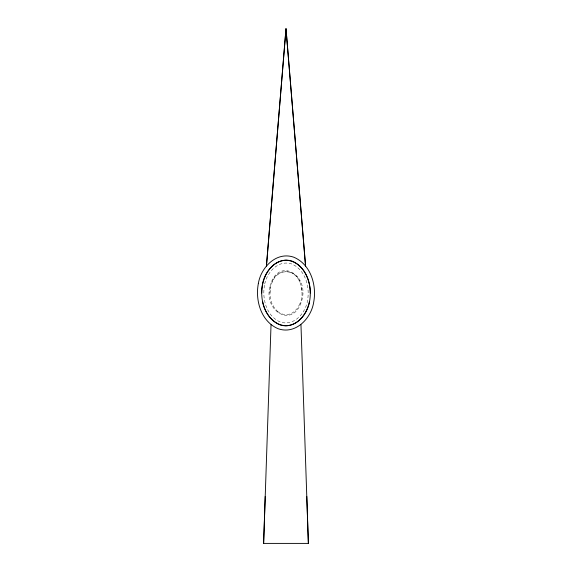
<?xml version="1.0" encoding="UTF-8"?>
<svg xmlns="http://www.w3.org/2000/svg" width="572" height="572" viewBox="0 0 572 572"><rect width="100%" height="100%" fill="white"/><g stroke="black" fill="none" stroke-linecap="round" stroke-linejoin="round"><path stroke-width="0.43" stroke-dasharray="2.86 2.15" d="M272.05 303.854C266.874 292.013 271.157 272.73 286 271.242C300.829 272.715 305.133 292.049 299.95 303.854M269.941 292.986L270.484 287.373M272.093 282.139C276.09 268.368 295.91 268.368 299.907 282.139M299.907 303.825L297.39 308.358L294.051 311.812M294.029 311.761C289.418 315.529 282.582 315.529 277.971 311.761M277.949 311.812L274.646 308.315L272.093 303.825M301.515 287.373L302.059 292.986M264.514 285.213C261.955 298.934 266.445 316.044 280.244 321.993C293.894 326.612 305.519 313.213 307.486 300.758C310.045 287.03 305.555 269.927 291.756 263.978C278.106 259.352 266.481 272.758 264.514 285.213M269.791 287.123C263.599 312.455 294.873 329.608 302.209 298.849C308.401 273.509 277.127 256.363 269.791 287.123"/><path stroke-width="0.86" d="M300.965 324.639L308.372 543.4L263.628 543.4L265.215 496.367M271.035 324.639L263.628 543.4M266.388 266.137L286 28.6L305.612 266.137M266.481 266.044L286 28.6L305.519 266.044M261.719 292.986C261.618 278.628 269.941 261.089 286 260.203C302.059 261.089 310.382 278.628 310.281 292.986M309.452 301.465C307.157 313.056 298.827 325.268 286 325.761C273.173 325.268 264.843 313.056 262.548 301.465M306.785 496.367L308.372 543.4M258.329 283.64C255.091 300.672 261.175 321.593 278.264 328.771C295.588 334.777 311.161 318.49 313.671 302.323C316.909 285.292 310.825 264.371 293.736 257.193C276.412 251.187 260.839 267.474 258.329 283.64M262.455 284.463C259.652 299.506 264.571 318.254 279.694 324.774C294.651 329.837 307.393 315.151 309.545 301.501C312.348 286.458 307.429 267.71 292.306 261.197C277.348 256.127 264.607 270.813 262.455 284.463"/></g></svg>
